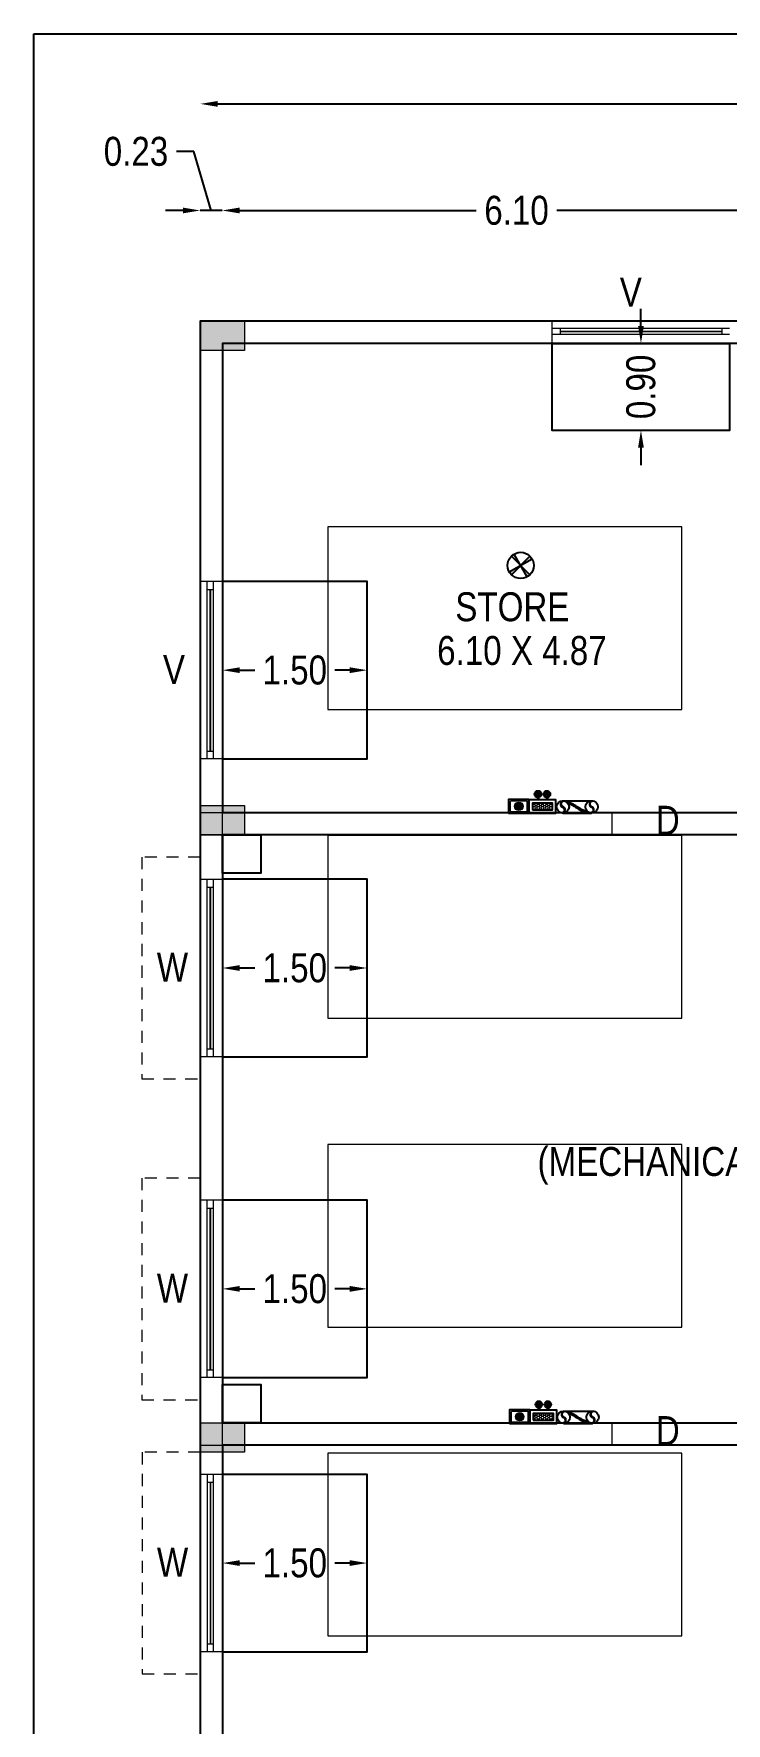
# Model space of a CAD drawing. Header units: metres. Extents: x 3750 to 6203, y 1588 to 3614.
# Drawn here: x 3776.37 to 3783.56, y 1625.88 to 1643.41 of the extents above; entities that cross this region are included whole.
import ezdxf

# ---------------------------------------------------------------- set-up
doc = ezdxf.new("R2010")
doc.units = ezdxf.units.M
doc.linetypes.add('HIDDEN2', pattern=[0.1875, 0.125, -0.0625])
for name, color, linetype in [('00', 7, 'Continuous'), ('BLK_2_FLR_0_CARPET_AREA', 14, 'Continuous'), ('BLK_2_FLR_0_KITCHEN', 2, 'Continuous'), ('BLK_2_FLR_0_REGULAR_ROOM_1', 2, 'Continuous'), ('BLK_2_FLR_0_ROOF_AREA', 54, 'Continuous'), ('BLK_2_FLR_0_ROOM_1_LIGHT_VENTILATION_1', 2, 'Continuous'), ('BLK_2_FLR_0_WASH', 60, 'Continuous'), ('SOLAR_PANEL', 3, 'Continuous'), ('VPORTS', 6, 'Continuous')]:
    doc.layers.add(name, color=color, linetype=linetype)
doc.styles.add('style2a', font='swissc.ttf')
doc.dimstyles.get("Standard").update_dxf_attribs({"dimtxt": 0.3, "dimasz": 0.18, "dimexe": 0.18, "dimexo": 0.0625, "dimgap": 0.09, "dimtad": 0, "dimzin": 0, "dimdsep": 46, "dimtxsty": 'style2a', "dimcen": 0.09, "dimse1": 1, "dimse2": 1, "dimadec": 0, "dimazin": 0, "dimtfac": 1, "dimtofl": 0, "dimtmove": 0, "dimatfit": 3, "dimfxl": 0, "dimtolj": 1, "dimtzin": 0, "dimarcsym": 0})

# ---------------------------------------------------------------- blocks, each defined once
blk = doc.blocks.new('*D51')
at = {"color": 0, "lineweight": -2, "ltscale": 10}
for p, q in [((3778.033792943012, 1642.183915959576), (3777.853792943013, 1642.183915959576)), ((3778.215725797596, 1641.572398408242), (3778.033792943012, 1642.183915959576)), ((3777.921425568996, 1641.572398408242), (3777.741425568996, 1641.572398408242)), ((3778.330026026194, 1641.572398408242), (3778.101425568996, 1641.572398408242)), ((3778.510026026193, 1641.572398408242), (3778.690026026194, 1641.572398408242))]:
    blk.add_line(p, q, dxfattribs=at)
at = {"color": 0, "ltscale": 10}
for points in [[(3777.921425568996, 1641.602398408242), (3777.921425568996, 1641.542398408242), (3778.101425568996, 1641.572398408242)], [(3778.510026026193, 1641.602398408242), (3778.510026026193, 1641.542398408242), (3778.330026026194, 1641.572398408242)]]:
    blk.add_solid(points, dxfattribs=at)
at = {"layer": 'Defpoints', "color": 0, "ltscale": 10}
for p in [(3778.101425568996, 1641.572398408242), (3778.101425568996, 1640.118280173084), (3778.330026026194, 1640.118280173084)]:
    blk.add_point(p, dxfattribs=at)
at = {"color": 0, "lineweight": 18, "ltscale": 10, "insert": (3777.434766968987, 1642.183915959576), "char_height": 0.3, "attachment_point": 5, "style": 'style2a'}
blk.add_mtext('\\A1;0.23', dxfattribs=at)
blk = doc.blocks.new('*D52')
at = {"color": 0, "lineweight": -2, "ltscale": 10}
for p, q in [((3778.511425568988, 1641.572398408242), (3780.962009984575, 1641.572398408242)), ((3784.251425568994, 1641.572398408242), (3781.800841153407, 1641.572398408242))]:
    blk.add_line(p, q, dxfattribs=at)
at = {"color": 0, "ltscale": 10}
for points in [[(3778.511425568988, 1641.602398408242), (3778.511425568988, 1641.542398408242), (3778.331425568989, 1641.572398408242)], [(3784.251425568994, 1641.602398408242), (3784.251425568994, 1641.542398408242), (3784.431425568993, 1641.572398408242)]]:
    blk.add_solid(points, dxfattribs=at)
at = {"layer": 'Defpoints', "color": 0, "ltscale": 10}
for p in [(3784.431425568993, 1641.572398408242), (3778.331425568989, 1639.676272698329), (3784.431425568993, 1639.676272698326)]:
    blk.add_point(p, dxfattribs=at)
at = {"color": 0, "lineweight": 18, "ltscale": 10, "insert": (3781.381425568991, 1641.572398408242), "char_height": 0.3, "attachment_point": 5, "style": 'style2a'}
blk.add_mtext('\\A1;6.10', dxfattribs=at)
blk = doc.blocks.new('*D53')
at = {"color": 0, "lineweight": -2, "ltscale": 10}
for p, q in [((3778.281425568991, 1642.678379988349), (3783.989121487493, 1642.678379988349)), ((3790.723051172228, 1642.678379988349), (3785.015355253726, 1642.678379988349))]:
    blk.add_line(p, q, dxfattribs=at)
at = {"color": 0, "ltscale": 10}
for points in [[(3778.281425568991, 1642.708379988349), (3778.281425568991, 1642.648379988349), (3778.101425568992, 1642.678379988349)], [(3790.723051172228, 1642.708379988349), (3790.723051172228, 1642.648379988349), (3790.903051172228, 1642.678379988349)]]:
    blk.add_solid(points, dxfattribs=at)
at = {"layer": 'Defpoints', "color": 0, "ltscale": 10}
for p in [(3778.101425568992, 1642.678379988349), (3778.101425568992, 1640.423080782703), (3790.903051172228, 1640.423080782703)]:
    blk.add_point(p, dxfattribs=at)
at = {"color": 0, "lineweight": 18, "ltscale": 10, "insert": (3784.502238370611, 1642.678379988349), "char_height": 0.3, "attachment_point": 5, "style": 'style2a'}
blk.add_mtext('\\A1;12.80', dxfattribs=at)
blk = doc.blocks.new('*D67')
at = {"layer": 'BLK_2_FLR_0_ROOM_1_LIGHT_VENTILATION_1', "color": 0, "lineweight": -2}
for p, q in [((3778.511425568993, 1627.5390548747), (3778.667659335229, 1627.5390548747)), ((3779.651425568995, 1627.5390548747), (3779.49519180276, 1627.5390548747))]:
    blk.add_line(p, q, dxfattribs=at)
at = {"layer": 'BLK_2_FLR_0_ROOM_1_LIGHT_VENTILATION_1', "color": 0}
for points in [[(3778.511425568993, 1627.5690548747), (3778.511425568993, 1627.5090548747), (3778.331425568995, 1627.5390548747)], [(3779.651425568995, 1627.5690548747), (3779.651425568995, 1627.5090548747), (3779.831425568995, 1627.5390548747)]]:
    blk.add_solid(points, dxfattribs=at)
at = {"layer": 'Defpoints', "color": 0}
for p in [(3778.331425568995, 1627.5390548747), (3779.831425568995, 1627.5390548747), (3779.831425568995, 1627.5390548747)]:
    blk.add_point(p, dxfattribs=at)
at = {"layer": 'BLK_2_FLR_0_ROOM_1_LIGHT_VENTILATION_1', "color": 0, "insert": (3779.081425568995, 1627.5390548747), "char_height": 0.3, "attachment_point": 5, "style": 'style2a'}
blk.add_mtext('\\A1;1.50', dxfattribs=at)
blk = doc.blocks.new('*D68')
at = {"layer": 'BLK_2_FLR_0_ROOM_1_LIGHT_VENTILATION_1', "color": 0, "lineweight": -2}
for p, q in [((3778.511425568993, 1630.383923991324), (3778.667659335229, 1630.383923991324)), ((3779.651425568995, 1630.383923991324), (3779.49519180276, 1630.383923991324))]:
    blk.add_line(p, q, dxfattribs=at)
at = {"layer": 'BLK_2_FLR_0_ROOM_1_LIGHT_VENTILATION_1', "color": 0}
for points in [[(3778.511425568993, 1630.413923991324), (3778.511425568993, 1630.353923991324), (3778.331425568995, 1630.383923991324)], [(3779.651425568995, 1630.413923991324), (3779.651425568995, 1630.353923991324), (3779.831425568995, 1630.383923991324)]]:
    blk.add_solid(points, dxfattribs=at)
at = {"layer": 'Defpoints', "color": 0}
for p in [(3778.331425568995, 1630.383923991324), (3779.831425568995, 1630.383923991324), (3779.831425568995, 1630.383923991324)]:
    blk.add_point(p, dxfattribs=at)
at = {"layer": 'BLK_2_FLR_0_ROOM_1_LIGHT_VENTILATION_1', "color": 0, "insert": (3779.081425568995, 1630.383923991324), "char_height": 0.3, "attachment_point": 5, "style": 'style2a'}
blk.add_mtext('\\A1;1.50', dxfattribs=at)
blk = doc.blocks.new('*D69')
at = {"layer": 'BLK_2_FLR_0_ROOM_1_LIGHT_VENTILATION_1', "color": 0, "lineweight": -2}
for p, q in [((3778.511425568993, 1633.712973413388), (3778.667659335229, 1633.712973413388)), ((3779.651425568995, 1633.712973413388), (3779.49519180276, 1633.712973413388))]:
    blk.add_line(p, q, dxfattribs=at)
at = {"layer": 'BLK_2_FLR_0_ROOM_1_LIGHT_VENTILATION_1', "color": 0}
for points in [[(3778.511425568993, 1633.742973413388), (3778.511425568993, 1633.682973413388), (3778.331425568995, 1633.712973413388)], [(3779.651425568995, 1633.742973413388), (3779.651425568995, 1633.682973413388), (3779.831425568995, 1633.712973413388)]]:
    blk.add_solid(points, dxfattribs=at)
at = {"layer": 'Defpoints', "color": 0}
for p in [(3778.331425568995, 1633.712973413388), (3779.831425568995, 1633.712973413388), (3779.831425568995, 1633.712973413388)]:
    blk.add_point(p, dxfattribs=at)
at = {"layer": 'BLK_2_FLR_0_ROOM_1_LIGHT_VENTILATION_1', "color": 0, "insert": (3779.081425568995, 1633.712973413388), "char_height": 0.3, "attachment_point": 5, "style": 'style2a'}
blk.add_mtext('\\A1;1.50', dxfattribs=at)
blk = doc.blocks.new('*D70')
at = {"layer": 'BLK_2_FLR_0_ROOM_1_LIGHT_VENTILATION_1', "color": 0, "lineweight": -2}
for p, q in [((3778.511425568993, 1636.802672372791), (3778.667659335229, 1636.802672372791)), ((3779.651425568995, 1636.802672372791), (3779.49519180276, 1636.802672372791))]:
    blk.add_line(p, q, dxfattribs=at)
at = {"layer": 'BLK_2_FLR_0_ROOM_1_LIGHT_VENTILATION_1', "color": 0}
for points in [[(3778.511425568993, 1636.832672372791), (3778.511425568993, 1636.772672372791), (3778.331425568995, 1636.802672372791)], [(3779.651425568995, 1636.832672372791), (3779.651425568995, 1636.772672372791), (3779.831425568995, 1636.802672372791)]]:
    blk.add_solid(points, dxfattribs=at)
at = {"layer": 'Defpoints', "color": 0}
for p in [(3778.331425568995, 1636.802672372791), (3779.831425568995, 1636.802672372791), (3779.831425568995, 1636.802672372791)]:
    blk.add_point(p, dxfattribs=at)
at = {"layer": 'BLK_2_FLR_0_ROOM_1_LIGHT_VENTILATION_1', "color": 0, "insert": (3779.081425568995, 1636.802672372791), "char_height": 0.3, "attachment_point": 5, "style": 'style2a'}
blk.add_mtext('\\A1;1.50', dxfattribs=at)
blk = doc.blocks.new('*D79')
at = {"layer": 'BLK_2_FLR_0_ROOM_1_LIGHT_VENTILATION_1', "color": 0, "lineweight": -2}
for p, q in [((3782.671538599224, 1640.373087232047), (3782.671538599224, 1640.553087232046)), ((3782.671538599224, 1639.1106601624), (3782.671538599224, 1638.9306601624))]:
    blk.add_line(p, q, dxfattribs=at)
at = {"layer": 'BLK_2_FLR_0_ROOM_1_LIGHT_VENTILATION_1', "color": 0}
for points in [[(3782.641538599224, 1640.373087232047), (3782.701538599225, 1640.373087232047), (3782.671538599224, 1640.193087232046)], [(3782.641538599224, 1639.1106601624), (3782.701538599225, 1639.1106601624), (3782.671538599224, 1639.2906601624)]]:
    blk.add_solid(points, dxfattribs=at)
at = {"layer": 'Defpoints', "color": 0}
for p in [(3782.671538599226, 1640.193087232046), (3782.671538599226, 1639.2906601624), (3782.671538599224, 1639.2906601624)]:
    blk.add_point(p, dxfattribs=at)
at = {"layer": 'BLK_2_FLR_0_ROOM_1_LIGHT_VENTILATION_1', "color": 0, "insert": (3782.671538599224, 1639.741873697222), "char_height": 0.3, "attachment_point": 5, "rotation": 90, "style": 'style2a'}
blk.add_mtext('\\A1;0.90', dxfattribs=at)
blk = doc.blocks.new('siern')
blk.add_hatch(color=5).paths.add_polyline_path([(-0.1593222198534196, 4.061119889346909, -0.050918795279975), (-2.084215844903134, 0.0151086477926867, 0.0925672966546958), (-4.033540109677136, -4.074294274310353, -0.0032073073232835), (-4.026732467605971, -4.061119889249931, -0.0483688946395163), (-3.836825126619751, -3.704532133112332, -0.0178884246563004), (-1.736111600250296, -0.1050856800138717, 0.1175623139878069)])
at = {"layer": 'VPORTS', "lineweight": 18}
h = blk.add_hatch(color=20, dxfattribs=at)
edge = h.paths.add_edge_path()
edge.add_arc((-3.003242993894826, 5.125836620620271), 1.15591213153334, 152.305571092109, 342.6944289075761)
edge.add_arc((-1.069537870018141, 4.324869732675344), 0.947658435111645, -16.15980825423901, 151.159808253957, ccw=False)
edge.add_arc((-1.182811693612317, 4.598336933856721), 1.155912131525198, 332.3055710921348, 522.6944289076076)
edge.add_arc((-3.116516817488141, 5.399303821803434), 0.9476584351198534, 163.8401917457499, 331.159808253898, ccw=False)
h = blk.add_hatch(color=20, dxfattribs=at)
edge = h.paths.add_edge_path()
edge.add_arc((-3.003242993894497, -4.598336933864606), 1.155912131531942, 152.3055710922763, 342.6944289077433)
edge.add_arc((-1.069537870018141, -5.399303821805893), 0.947658435111645, -16.15980825423901, 151.159808253957, ccw=False)
edge.add_arc((-1.182811693611987, -5.125836620620876), 1.155912131526594, 332.3055710919675, 522.6944289074403)
edge.add_arc((-3.116516817488947, -4.324869732677806), 0.9476584351170516, 163.8401917461589, 331.1598082543069, ccw=False)
at = {"color": 1}
for points in [[(-4.186054687499563, -4.862086777240619), (-4.186054687499563, 4.862086777240619)], [(0, -4.862086777240619), (0, 4.862086777240619)]]:
    blk.add_lwpolyline(points, dxfattribs=at)
at = {"color": 5}
blk.add_lwpolyline([(-0.1593222198534196, 4.061119889346909, -0.050918795279975), (-2.084215844903134, 0.0151086477926867, 0.0925672966540532), (-4.033540109669047, -4.074294274279964, -0.0196862209365316), (-1.736111600250296, -0.1050856800138717, 0.1175623139878069)], format="xyb", close=True, dxfattribs=at)
at = {"layer": 'VPORTS', "color": 251, "lineweight": 18}
for points in [[(-4.026732467633336, 5.663053665186451, 1.095032819744272), (-1.899656831361426, 4.781990088442399, -0.8950427931265029), (-0.159322219880778, 4.061119889294785, 1.095032819744327), (-2.286397856138135, 4.942183466031565, -0.8950427931261273)], [(-4.026732467633336, -4.061119889302061, 1.095032819744272), (-1.899656831361426, -4.942183466038841, -0.8950427931265029), (-0.159322219880778, -5.663053665186451, 1.095032819744327), (-2.286397856138135, -4.781990088442399, -0.8950427931261273)]]:
    blk.add_lwpolyline(points, format="xyb", close=True, dxfattribs=at)
at = {"layer": 'VPORTS'}
for centre in [(-2.093027343749779, 4.862086777240619), (-2.093027343749779, -4.862086777240619)]:
    blk.add_circle(centre, 2.09302734375, dxfattribs=at)
at = {"layer": 'VPORTS', "lineweight": 18}
blk.add_circle((-2.093027343749779, -4.862086777240619), 2.09302734375, dxfattribs=at)
blk = doc.blocks.new('EmerLight')
h = blk.add_hatch(color=1)
edge = h.paths.add_edge_path()
edge.add_arc((0, 12.75), 2.25, 0, 360)
h = blk.add_hatch(color=1)
edge = h.paths.add_edge_path()
edge.add_arc((6, 12.75), 2.25, 0, 360)
at = {"lineweight": 18}
h = blk.add_hatch(dxfattribs=at)
h.set_pattern_fill('HONEY', color=145, scale=7.5, style=0)
h.set_pattern_definition([(0, (-23575.41711731013, -1310.215376773727), (1.40625, 0.8118988124999997), [0.9375, -1.875]), (120, (-23575.41711731013, -1310.215376773727), (-1.406249996927416, 0.8118988178218671), [0.9374999999999996, -1.874999999999999]), (59.99999999999999, (-23575.41711731013, -1310.215376773727), (3.0725816e-09, 1.623797630321865), [-1.875, 0.9375])])
h.paths.add_polyline_path([(-3.75, 2.25), (9.75, 2.25), (9.75, 6.75), (-3.75, 6.75)])
for points in [[(-0.375, 9), (0.375, 9), (0.375, 10.53147008133764, -0.083920216900384), (-0.375, 10.53147008133764)], [(6.375, 10.53147008133764, -0.083920216900384), (5.625, 10.53147008133764), (5.625, 9), (6.375, 9)]]:
    blk.add_hatch(color=171).paths.add_polyline_path(points)
at = {"color": 5}
for points in [[(-6, 0), (12, 0), (12, 9), (-6, 9)], [(-3.75, 2.25), (9.75, 2.25), (9.75, 6.75), (-3.75, 6.75)]]:
    blk.add_lwpolyline(points, close=True, dxfattribs=at)
at = {"color": 171}
for points in [[(-0.375, 10.53147008133766), (-0.375, 9)], [(0.375, 10.53147008133766), (0.375, 9)], [(5.625, 10.53147008133766), (5.625, 9)], [(6.375, 10.53147008133766), (6.375, 9)]]:
    blk.add_lwpolyline(points, dxfattribs=at)
at = {"color": 1}
for centre in [(0, 12.75), (6, 12.75)]:
    blk.add_circle(centre, 2.25, dxfattribs=at)
blk = doc.blocks.new('switch1')
for points in [[(-7.875, 10.34466991411068), (-7.5, 9.96966991411068), (-7.5, 2.030330085889318), (-7.875, 1.655330085889318)], [(7.344669914111362, 10.87500000000051), (6.969669914111362, 10.5), (-6.969669914111362, 10.50000000000051), (-7.344669914111362, 10.875)], [(-7.344669914111362, 1.124999999999487), (-6.969669914111362, 1.5), (6.969669914111362, 1.499999999999485), (7.344669914111362, 1.125)], [(7.875, 1.655330085889318), (7.5, 2.030330085889318), (7.5, 9.96966991411068), (7.875, 10.34466991411068)]]:
    blk.add_hatch(color=254).paths.add_polyline_path(points)
h = blk.add_hatch(color=20)
edge = h.paths.add_edge_path()
edge.add_arc((0, 6), 3.75, 0, 360)
edge = h.paths.add_edge_path(flags=17)
edge.add_arc((0, 6), 2.25, 0, 360)
h = blk.add_hatch()
h.set_pattern_fill('ANSI31', color=1, scale=0.3, style=0)
h.set_pattern_definition([(45, (0, 0), (-0.6735192090801866, 0.6735192090801866), [])])
edge = h.paths.add_edge_path()
edge.add_arc((0, 6), 2.25, 0, 360)
at = {"color": 7, "lineweight": 25}
blk.add_lwpolyline([(-9, 0), (9, 0), (9, 12), (-9, 12)], close=True, dxfattribs=at)
at = {"color": 7, "lineweight": 20}
for points in [[(-7.875, 10.34466991411068), (-7.5, 9.96966991411068), (-7.5, 2.030330085889318), (-7.875, 1.655330085889318)], [(7.344669914111362, 10.87500000000051), (6.969669914111362, 10.5), (-6.969669914111362, 10.50000000000051), (-7.344669914111362, 10.875)], [(-7.344669914111362, 1.124999999999487), (-6.969669914111362, 1.5), (6.969669914111362, 1.499999999999485), (7.344669914111362, 1.125)], [(7.875, 1.655330085889318), (7.5, 2.030330085889318), (7.5, 9.96966991411068), (7.875, 10.34466991411068)]]:
    blk.add_lwpolyline(points, close=True, dxfattribs=at)
at = {"color": 20, "lineweight": 5}
for radius in [3.75, 2.25]:
    blk.add_circle((0, 6), radius, dxfattribs=at)
blk = doc.blocks.new('auto-sprinkler')
at = {"layer": '00'}
h = blk.add_hatch(color=161, dxfattribs=at)
h.dxf.hatch_style = 1
h.paths.add_polyline_path([(5.82e-14, -1.293e-13), (-0.0750000000000014, 0.1299038105677039, 0.0655434628151658), (-0.106066017177958, 0.1060660171780574)])
h.paths.add_polyline_path([(-1.805e-13, -6.54e-14), (0.1299038105676527, 0.0749999999999943, 0.0655434628153172), (0.1060660171779424, 0.1060660171780148)])
h.paths.add_polyline_path([(0.0749999999999432, -0.1299038105676598, 0.0655434628150144), (0.1060660171778358, -0.1060660171780774), (5.83e-14, -1.293e-13)])
h.paths.add_polyline_path([(-0.129903810567711, -0.0749999999999502, 0.0655434628151658), (-0.1060660171780645, -0.1060660171779068), (-1.804e-13, -6.53e-14)])
at = {"layer": '00', "color": 170}
for points in [[(-0.1299038105676409, -0.0749999999999098), (0.1299038105675827, 0.0749999999999538)], [(-0.1060660171781656, -0.1060660171780079), (0.1060660171777663, 0.1060660171778387)], [(0.1060660171777663, -0.1060660171780079), (-0.1060660171778245, 0.106066017177924)], [(0.0749999999999027, -0.1299038105675898), (-0.0749999999999609, 0.1299038105676338)]]:
    blk.add_lwpolyline(points, dxfattribs=at)
blk.add_circle((-2.91e-14, 2.2e-14), 0.15, dxfattribs=at)

msp = doc.modelspace()

# ---------------------------------------------------------------- hatches: boundary and pattern name
at = {"lineweight": 18, "ltscale": 10}
h = msp.add_hatch(color=256, dxfattribs=at)
h.dxf.hatch_style = 1
h.paths.add_polyline_path([(3778.101425568992, 1640.423080782703), (3778.101425568992, 1640.118280173084), (3778.558626483396, 1640.118280173084), (3778.558626483396, 1640.423080782703)])
h = msp.add_hatch(color=256, dxfattribs=at)
h.dxf.hatch_style = 1
h.paths.add_polyline_path([(3778.101425568992, 1635.400220737029), (3778.101425568992, 1635.095420127411), (3778.558626483396, 1635.095420127411), (3778.558626483396, 1635.400220737029)])
h = msp.add_hatch(color=256, dxfattribs=at)
h.dxf.hatch_style = 1
h.paths.add_polyline_path([(3778.101425568992, 1628.993057922719), (3778.101425568992, 1628.688257313101), (3778.558626483396, 1628.688257313101), (3778.558626483396, 1628.993057922719)])

# ---------------------------------------------------------------- linework, layer by layer
at = {"linetype": 'Continuous', "lineweight": 18}
for p, q in [((3778.101425568992, 1640.423080782703), (3790.903051172228, 1640.423080782703)), ((3778.101425568992, 1616.343832624282), (3778.101425568992, 1640.423080782703)), ((3778.331425568995, 1640.193080782703), (3784.431425568993, 1640.193080782703)), ((3778.331425568995, 1616.343832624282), (3778.331425568995, 1640.193080782703)), ((3778.101425568992, 1635.325420127411), (3782.371538599215, 1635.325420127411)), ((3782.37153859923, 1635.095420127411), (3782.371538599223, 1635.325420127411)), ((3778.101425568992, 1635.095420127411), (3782.37153859923, 1635.095420127411)), ((3778.101425568992, 1628.993057922694), (3782.371538599223, 1628.993057922694)), ((3782.371538599215, 1628.763057922694), (3782.371538599223, 1628.993057922694)), ((3778.101425568992, 1628.763057922694), (3782.371538599215, 1628.763057922694))]:
    msp.add_line(p, q, dxfattribs=at)
at = {"lineweight": 18}
for p, q in [((3781.752336160823, 1640.193087232046), (3781.752336160823, 1640.421687689244)), ((3783.591538599225, 1640.349122058631), (3781.752336160823, 1640.349122058631)), ((3783.591538599225, 1640.285123968268), (3781.752336160823, 1640.285123968268)), ((3781.833546312006, 1640.349122058631), (3781.833546312006, 1640.285123968268)), ((3783.510328448039, 1640.349122058631), (3783.510328448039, 1640.285123968268)), ((3778.330026026189, 1637.721874811191), (3778.101425568992, 1637.721874811191)), ((3778.173991199606, 1635.882672372791), (3778.173991199606, 1637.721874811191)), ((3778.237989289967, 1635.882672372791), (3778.237989289967, 1637.721874811191)), ((3778.173991199606, 1637.640664660008), (3778.237989289967, 1637.640664660008)), ((3778.173991199606, 1635.963882523974), (3778.237989289967, 1635.963882523974)), ((3778.330026026189, 1635.882672372791), (3778.101425568992, 1635.882672372791)), ((3778.330026026189, 1634.63217585179), (3778.101425568992, 1634.63217585179)), ((3778.173991199606, 1632.792973413389), (3778.173991199606, 1634.63217585179)), ((3778.173991199606, 1634.550965700606), (3778.237989289967, 1634.550965700606)), ((3778.237989289967, 1632.792973413389), (3778.237989289967, 1634.63217585179)), ((3778.330026026189, 1632.792973413389), (3778.101425568992, 1632.792973413389)), ((3778.173991199606, 1632.874183564572), (3778.237989289967, 1632.874183564572)), ((3778.330026026189, 1631.303126429726), (3778.101425568992, 1631.303126429726)), ((3778.173991199606, 1629.463923991325), (3778.173991199606, 1631.303126429726)), ((3778.173991199606, 1631.221916278542), (3778.237989289967, 1631.221916278542)), ((3778.237989289967, 1629.463923991325), (3778.237989289967, 1631.303126429726)), ((3778.330026026189, 1629.463923991325), (3778.101425568992, 1629.463923991325)), ((3778.173991199606, 1629.545134142508), (3778.237989289967, 1629.545134142508)), ((3778.331425568995, 1628.4582573131), (3778.102825111794, 1628.4582573131)), ((3778.175390742408, 1626.6190548747), (3778.175390742408, 1628.4582573131)), ((3778.175390742408, 1628.377047161917), (3778.239388832768, 1628.377047161917)), ((3778.239388832768, 1626.6190548747), (3778.239388832768, 1628.4582573131)), ((3778.331425568995, 1626.6190548747), (3778.102825111794, 1626.6190548747)), ((3778.175390742408, 1626.700265025884), (3778.239388832768, 1626.700265025884))]:
    msp.add_line(p, q, dxfattribs=at)
at = {"ltscale": 0.01}
msp.add_lwpolyline([(3776.374963591162, 1643.405530162767), (3794.200330140246, 1643.405530162767), (3794.200330140246, 1604.90315768176), (3776.374963591162, 1604.90315768176)], close=True, dxfattribs=at)
msp.add_lwpolyline([(3776.374963591162, 1643.405530162767), (3794.200330140246, 1643.405530162767), (3794.200330140246, 1604.90315768176), (3776.374963591162, 1604.90315768176)], close=True, dxfattribs=at)
at = {"lineweight": 18, "ltscale": 10}
for points in [[(3778.101425568992, 1640.423080782703), (3778.558626483396, 1640.423080782703), (3778.558626483396, 1640.118280173084), (3778.101425568992, 1640.118280173084)], [(3778.101425568992, 1635.400220737029), (3778.558626483396, 1635.400220737029), (3778.558626483396, 1635.095420127411), (3778.101425568992, 1635.095420127411)], [(3778.101425568992, 1628.993057922719), (3778.558626483396, 1628.993057922719), (3778.558626483396, 1628.688257313101), (3778.101425568992, 1628.688257313101)]]:
    msp.add_lwpolyline(points, close=True, dxfattribs=at)
at = {"lineweight": 18, "const_width": 0.0190500381}
for points in [[(3783.510328448039, 1640.317123013448), (3781.833546312006, 1640.317123013448)], [(3778.205990244789, 1635.963882523974), (3778.205990244789, 1637.640664660008)], [(3778.205990244789, 1632.874183564572), (3778.205990244789, 1634.550965700606)], [(3778.205990244789, 1629.545134142508), (3778.205990244789, 1631.221916278542)], [(3778.20738978759, 1626.700265025884), (3778.20738978759, 1628.377047161917)]]:
    msp.add_lwpolyline(points, dxfattribs=at)
at = {"linetype": 'HIDDEN2', "lineweight": 18}
for points in [[(3778.100026026191, 1634.862175851789), (3777.496135044714, 1634.862175851789), (3777.496135044714, 1632.562973413389), (3778.100026026191, 1632.562973413389)], [(3778.100026026191, 1631.533126429724), (3777.496135044714, 1631.533126429724), (3777.496135044714, 1629.233923991324), (3778.100026026191, 1629.233923991324)], [(3778.101425568992, 1628.688257313101), (3777.497534587516, 1628.688257313101), (3777.497534587516, 1626.389054874701), (3778.101425568992, 1626.389054874701)]]:
    msp.add_lwpolyline(points, dxfattribs=at)
at = {"layer": 'BLK_2_FLR_0_CARPET_AREA'}
for points in [[(3784.431425568993, 1640.193080782703), (3778.331425568995, 1640.193080782703), (3778.331425568995, 1635.325420127411), (3784.431425568993, 1635.325420127411)], [(3790.673051172228, 1635.095420127411), (3778.331425568995, 1635.095420127411), (3778.331425568995, 1628.993057922719), (3790.673051172228, 1628.993057922719)], [(3778.331425568995, 1616.647304113401), (3790.673051172228, 1616.648633233901), (3790.673051172228, 1628.763057922694), (3778.331425568995, 1628.761728802195)]]:
    msp.add_lwpolyline(points, close=True, dxfattribs=at)
at = {"layer": 'BLK_2_FLR_0_KITCHEN', "color": 2}
msp.add_lwpolyline([(3790.674450715027, 1635.095420127411), (3778.332825111789, 1635.095420127411), (3778.332825111789, 1628.993057922719), (3790.674450715027, 1628.993057922719)], close=True, dxfattribs=at)
at = {"layer": 'BLK_2_FLR_0_REGULAR_ROOM_1', "color": 2}
for points in [[(3784.431425568997, 1640.193080782703), (3778.331425569, 1640.193080782703), (3778.331425569, 1635.325420127411), (3784.431425568997, 1635.325420127411)], [(3778.331425568995, 1616.647304113401), (3790.673051172228, 1616.648633233901), (3790.673051172228, 1628.763057922694), (3778.331425568995, 1628.761728802195)]]:
    msp.add_lwpolyline(points, close=True, dxfattribs=at)
at = {"layer": 'BLK_2_FLR_0_ROOF_AREA', "ltscale": 0.01}
msp.add_lwpolyline([(3790.903051172228, 1640.423080782703), (3778.101425568996, 1640.423080782703), (3778.101425568996, 1609.943019822702), (3790.903051172228, 1609.943019822702)], close=True, dxfattribs=at)
at = {"layer": 'BLK_2_FLR_0_ROOM_1_LIGHT_VENTILATION_1'}
for points in [[(3783.591538599225, 1640.193087232046), (3783.591538599225, 1639.290660162399), (3781.751538599225, 1639.290660162399), (3781.751538599225, 1640.193087232046)], [(3778.331425568995, 1635.882672372791), (3779.831425568995, 1635.882672372791), (3779.831425568995, 1637.722672372791), (3778.331425568995, 1637.722672372791)], [(3778.331425568995, 1632.792973413389), (3779.831425568995, 1632.792973413389), (3779.831425568995, 1634.632973413388), (3778.331425568995, 1634.632973413388)], [(3778.331425568995, 1629.463923991325), (3779.831425568995, 1629.463923991325), (3779.831425568995, 1631.303923991324), (3778.331425568995, 1631.303923991324)], [(3778.331425568995, 1626.6190548747), (3779.831425568995, 1626.6190548747), (3779.831425568995, 1628.459054874699), (3778.331425568995, 1628.459054874699)]]:
    msp.add_lwpolyline(points, close=True, dxfattribs=at)
at = {"layer": 'BLK_2_FLR_0_WASH', "color": 58}
msp.add_lwpolyline([(3778.332825111794, 1635.095420127411), (3778.730983389375, 1635.095420127411), (3778.730983389374, 1634.695420127371), (3778.332825111792, 1634.695420127371)], close=True, dxfattribs=at)
at = {"layer": 'BLK_2_FLR_0_WASH', "color": 57}
msp.add_lwpolyline([(3778.331425568995, 1629.393057922758), (3778.729583846576, 1629.393057922758), (3778.729583846575, 1628.993057922719), (3778.331425568995, 1628.993057922719)], close=True, dxfattribs=at)
at = {"layer": 'SOLAR_PANEL', "color": 3, "linetype": 'ByBlock', "lineweight": 18}
for points in [[(3779.424579276965, 1636.394976747144), (3783.09657927697, 1636.394976747144), (3783.09657927697, 1638.290976747144), (3779.424579276965, 1638.290976747144), (3779.424579276965, 1636.394976747144)], [(3779.424579276965, 1633.191027400331), (3783.09657927697, 1633.191027400331), (3783.09657927697, 1635.087027400331), (3779.424579276965, 1635.087027400331), (3779.424579276965, 1633.191027400331)], [(3779.424579276965, 1629.987078053517), (3783.09657927697, 1629.987078053517), (3783.09657927697, 1631.883078053517), (3779.424579276965, 1631.883078053517), (3779.424579276965, 1629.987078053517)], [(3779.424579276965, 1626.783128706703), (3783.09657927697, 1626.783128706703), (3783.09657927697, 1628.679128706703), (3779.424579276965, 1628.679128706703), (3779.424579276965, 1626.783128706703)]]:
    msp.add_lwpolyline(points, dxfattribs=at)

# ---------------------------------------------------------------- block references
for name, p, xscale, yscale, zscale in [('auto-sprinkler', (3781.424458407424, 1637.889623968568), 0.9078596091205212, 0.9078596091205212, 0.9078596091205212), ('EmerLight', (3781.603503054501, 1635.319757561334), 0.0155180250680052, 0.0155180250680052, 0.0155180250680052), ('switch1', (3781.404677847011, 1635.319757561334), 0.0117463396757522, 0.0117463396757522, 0.0117463396757522), ('switch1', (3781.414221889445, 1628.987395356643), 0.0117463396757522, 0.0117463396757522, 0.0117463396757522), ('EmerLight', (3781.613047096935, 1628.987395356643), 0.0155180250680052, 0.0155180250680052, 0.0155180250680052)]:
    msp.add_blockref(name, p, dxfattribs=dict(xscale=xscale, yscale=yscale, zscale=zscale))
at = {"xscale": 0.0307992739753583, "yscale": 0.0307992739753583, "zscale": 0.0307992739753583, "rotation": 270}
for p in [(3782.01074127071, 1635.319757561334), (3782.020285313144, 1628.987395356643)]:
    msp.add_blockref('siern', p, dxfattribs=at)

# ---------------------------------------------------------------- texts
at = {"lineweight": 18, "style": 'style2a'}
for s, p in [('V', (3782.452263821908, 1640.575798413226)), ('STORE', (3780.746378713104, 1637.310862787104)), ('6.10 X 4.87', (3780.558001351893, 1636.857481333362)), ('V', (3777.714173128423, 1636.661066795955)), ('D', (3782.825468385724, 1635.095887366776)), ('W', (3777.650686966396, 1633.571367836554)), ('(MECHANICAL VENTILATION TO BE PROVIDED)', (3781.599053979732, 1631.555421395231)), ('W', (3777.650686966396, 1630.24231841449)), ('D', (3782.825468385716, 1628.76352516206)), ('W', (3777.652086509196, 1627.397449297865))]:
    msp.add_text(s, height=0.3, dxfattribs=at).set_placement(p)

# ---------------------------------------------------------------- dimensions: what is measured, and where the dimension line sits
at = {"lineweight": 18, "ltscale": 10}
for base, p1, p2, picture, middle in [((3778.101425568992, 1642.678379988349), (3790.903051172228, 1640.423080782703), (3778.101425568992, 1640.423080782703), '*D53', (3784.502238370611, 1642.678379988349)), ((3784.431425568993, 1641.572398408242), (3778.331425568989, 1639.676272698329), (3784.431425568993, 1639.676272698326), '*D52', (3781.381425568991, 1641.572398408242))]:
    dim = msp.add_linear_dim(base=base, p1=p1, p2=p2, dimstyle='Standard', override={"dimtxt": 0.3, "dimdec": 2, "dimtxsty": 'style2a'}, dxfattribs=at)
    dim.commit()
    dim.dimension.update_dxf_attribs({"geometry": picture, "text_midpoint": middle})
dim = msp.add_linear_dim(base=(3778.101425568996, 1641.572398408242), p1=(3778.330026026194, 1640.118280173084), p2=(3778.101425568996, 1640.118280173084), dimstyle='Standard', override={"dimtmove": 1}, dxfattribs=at)
dim.commit()
dim.dimension.update_dxf_attribs({"geometry": '*D51', "text_midpoint": (3777.763792943013, 1642.183915959576), "dimtype": 160})
at = {"layer": 'BLK_2_FLR_0_ROOM_1_LIGHT_VENTILATION_1', "color": 232}
dim = msp.add_linear_dim(base=(3782.671538599224, 1639.2906601624), p1=(3782.671538599224, 1640.193087232046), p2=(3782.671538599224, 1639.290660162399), angle=270, dimstyle='Standard', override={"dimtxt": 0.3, "dimdec": 2, "dimtxsty": 'style2a'}, dxfattribs=at)
dim.commit()
dim.dimension.update_dxf_attribs({"geometry": '*D79', "text_midpoint": (3782.671538599224, 1639.741873697222), "dimtype": 160})
for base, p1, p2, picture, middle in [((3779.831425568995, 1636.802672372791), (3778.331425568995, 1636.802672372791), (3779.831425568995, 1636.802672372791), '*D70', (3779.081425568995, 1636.802672372791)), ((3779.831425568995, 1633.712973413388), (3778.331425568995, 1633.712973413388), (3779.831425568995, 1633.712973413388), '*D69', (3779.081425568995, 1633.712973413388)), ((3779.831425568995, 1630.383923991324), (3778.331425568995, 1630.383923991324), (3779.831425568995, 1630.383923991324), '*D68', (3779.081425568995, 1630.383923991324)), ((3779.831425568995, 1627.5390548747), (3778.331425568995, 1627.5390548747), (3779.831425568995, 1627.5390548747), '*D67', (3779.081425568995, 1627.5390548747))]:
    dim = msp.add_linear_dim(base=base, p1=p1, p2=p2, dimstyle='Standard', override={"dimtxt": 0.3, "dimdec": 2, "dimtxsty": 'style2a'}, dxfattribs=at)
    dim.commit()
    dim.dimension.update_dxf_attribs({"geometry": picture, "text_midpoint": middle, "dimtype": 160})

doc.saveas('drawing.dxf')
